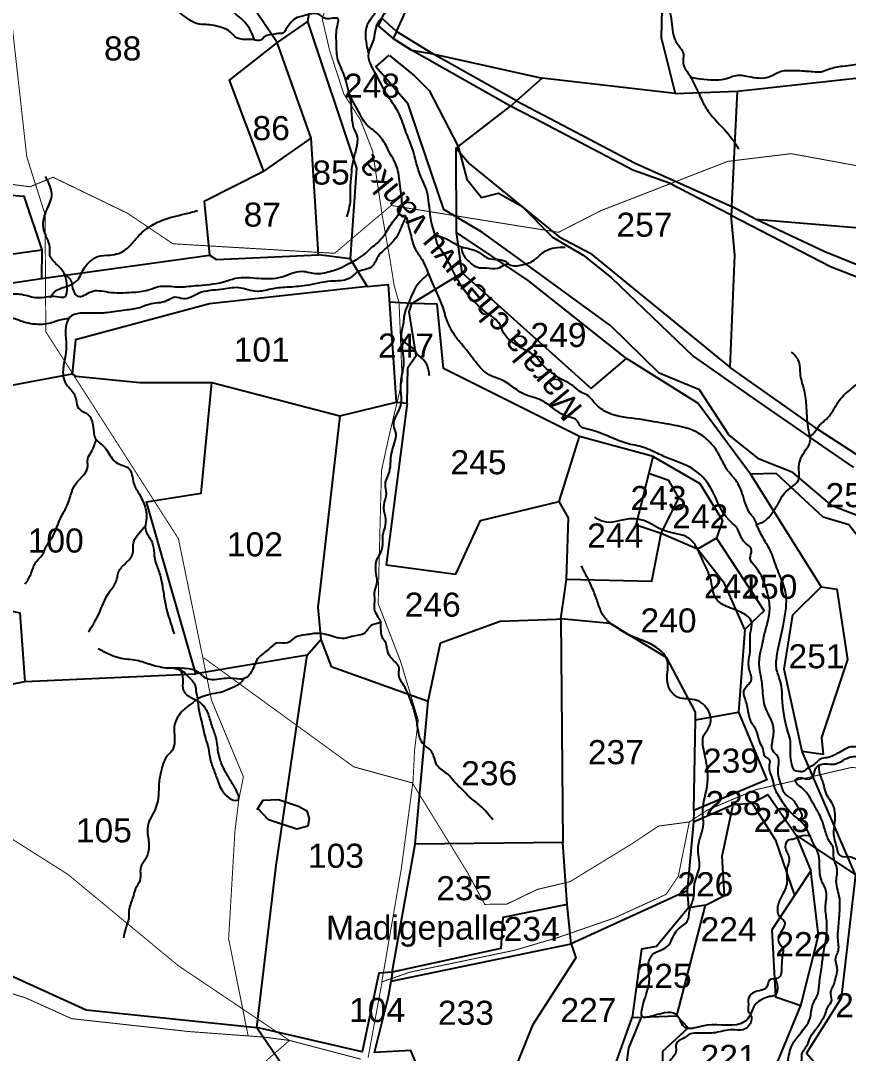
# Model space of a CAD drawing. Header units: feet. Extents: x 812574 to 820018, y 1579761 to 1589140.
# Drawn here: x 815626 to 816486, y 1583752 to 1584825 of the extents above; entities that cross this region are included whole.
import ezdxf
from ezdxf.enums import TextEntityAlignment as Align

# ---------------------------------------------------------------- set-up
doc = ezdxf.new("R2010")
doc.units = ezdxf.units.FT
doc.header["$LTSCALE"] = 15
doc.header["$MEASUREMENT"] = 0
doc.linetypes.add('HIDDEN2', pattern=[0.1875, 0.125, -0.0625])
for name, color, linetype in [('HILL', 17, 'Continuous'), ('PLOT', 7, 'Continuous'), ('PLOT NO', 7, 'Continuous'), ('ROADS', 6, 'Continuous'), ('TANKS-STREAM', 4, 'Continuous')]:
    doc.layers.add(name, color=color, linetype=linetype)
doc.styles.get("Standard").update_dxf_attribs({"font": 'arial.ttf'})
doc.linetypes.add('DOTS', pattern='A,1e-06,-3,["●",Standard,S=3,R=0,X=-1.25,Y=-1.25],-3', length=6.000001)

msp = doc.modelspace()

# ---------------------------------------------------------------- linework, layer by layer
at = {"layer": 'HILL'}
for points in [[(816504.7, 1584307.1), (816485.6, 1584314.5), (816469.5, 1584320.8), (816428.5, 1584355.5), (816393.6, 1584369.3), (816362.2, 1584394.4), (816331.6, 1584441.3), (816289.9, 1584458.5), (816239.6, 1584507.8), (816179.6, 1584551.4), (816139.7, 1584580.3), (816106.2, 1584604.7), (816066.1, 1584628.6), (816040.9, 1584703.1), (816029.1, 1584737.8), (815995.4, 1584776.6), (816009.4, 1584788.7)], [(816009.5, 1584788.6), (816035.7, 1584767.4), (816050.9, 1584752.2), (816080.8, 1584693.8), (816089.8, 1584660), (816105.1, 1584641.1), (816122.7, 1584645.3), (816147, 1584631.8), (816178.8, 1584599.7), (816210.8, 1584581.2), (816239.8, 1584557.9), (816325.2, 1584476.3), (816386.4, 1584433.3), (816459.6, 1584382.6), (816491.7, 1584360.7)]]:
    msp.add_lwpolyline(points, dxfattribs=at)
at = {"layer": 'HILL', "lineweight": -2}
msp.add_lwpolyline([(815872.2, 1584005.5), (815878.3, 1584014.9), (815894.2, 1584015.7), (815915.1, 1584008.8), (815923.9, 1584003.9), (815926.1, 1583995.6), (815924.8, 1583987.9), (815913.2, 1583984.9), (815883.8, 1583994.5), (815872.8, 1584006.4)], dxfattribs=at)
at = {"layer": 'PLOT'}
for points in [[(816212.4, 1584981.4), (816203.3, 1584949.7), (816240.2, 1584929.6), (816268.1, 1584848.6), (816292.4, 1584836.6), (816292, 1584807.3), (816306.3, 1584749.1), (816371.1, 1584751.4), (816604.1, 1584777), (816584.3, 1585009.3)], [(815568.3, 1584988.3), (815561.9, 1584877.4), (815601, 1584820), (815608, 1584644), (815629.8, 1584642.3), (815648.3, 1584586.7), (815648, 1584556.8), (815822.8, 1584581)], [(815937.7, 1584895.4), (815924.6, 1584823.7), (815892.9, 1584801.9), (815787, 1584958.5)], [(816017, 1584813.5), (816050.7, 1584887.9), (816081.3, 1584902.6)], [(815924.6, 1584823.7), (815975.4, 1584671.3), (815968.6, 1584577.2), (815935.9, 1584581.4), (815928.4, 1584702.7)], [(816017, 1584813.5), (816001.5, 1584827.1), (815997.8, 1584819.4), (816013.3, 1584806)], [(816054.8, 1584790.1), (816017, 1584813.5), (816013.3, 1584806), (816032.4, 1584794.1)], [(815892.9, 1584801.9), (815843, 1584763), (815878.6, 1584668), (815928.4, 1584702.7), (815892.9, 1584801.9)], [(816032.4, 1584794.1), (816013.3, 1584806)], [(816135.5, 1584735.9), (816032.4, 1584794.1), (816054.8, 1584790.1)], [(816365.2, 1584631.7), (816364.7, 1584622.5), (816299.5, 1584656.1), (816262.4, 1584669.2), (816160.2, 1584722.9), (816135.5, 1584735.9), (816141.6, 1584741.2), (816054.8, 1584790.1), (816168.2, 1584764.8)], [(816306.3, 1584749.1), (816168.2, 1584764.8), (816141.6, 1584741.2), (816265, 1584676.8), (816365.2, 1584631.7)], [(816390, 1584618.6), (816365.2, 1584631.7), (816371.1, 1584751.4)], [(816032.7, 1584530.9), (816085.2, 1584562.8), (816079.3, 1584604.7), (816078.9, 1584692.3), (816135.5, 1584735.9)], [(816749.1, 1584715), (816738.8, 1584586.7), (816689.1, 1584492.9), (816461.9, 1584584.4), (816390, 1584618.6), (816739, 1584589.5)], [(816078.9, 1584692.3), (816092.9, 1584676), (816186, 1584600.1), (816218.2, 1584583.3), (816363.4, 1584464.3), (816368.3, 1584581), (816364.7, 1584622.5), (816467.9, 1584569.3), (816684.3, 1584485), (816689.1, 1584492.9), (816915.9, 1584381), (817040.6, 1584311.3), (817077.5, 1584314.8), (817203, 1584283.5), (817328.1, 1584305.7), (817364.3, 1584419)], [(815878.6, 1584668), (815817, 1584636.7), (815822.8, 1584581), (815829.8, 1584576.6), (815935.9, 1584581.4)], [(815478.7, 1584651.2), (815478.2, 1584608.3), (815514.1, 1584609.6), (815515.4, 1584602.4), (815577.7, 1584602.1), (815590.7, 1584578.6), (815648.3, 1584586.7)], [(816758.8, 1584078.6), (816707.1, 1584155.2), (816599.9, 1584155.3), (816514.4, 1584265.6), (816486.9, 1584301.1), (816460.3, 1584308.8), (816411.5, 1584354.3), (816384.6, 1584353.6), (816329.8, 1584427.4), (816255.7, 1584473.6), (816153.6, 1584554.8), (816079.3, 1584604.7)], [(815968.6, 1584577.2), (815986.4, 1584548.6), (816008.1, 1584550.6), (816016.5, 1584428.3), (816028.1, 1584427.5), (816028.8, 1584464.5), (816037.3, 1584476.9), (816030.2, 1584522.1), (816032.7, 1584530.9), (816009.2, 1584532.1)], [(816085.2, 1584562.8), (816195.3, 1584464.1), (816219.3, 1584442.5), (816255.7, 1584473.6)], [(815459.8, 1584528.7), (815648, 1584556.8)], [(815986.4, 1584548.6), (815822.8, 1584530.4), (815683.3, 1584493.3), (815679.9, 1584457.9), (815683.8, 1584455.4), (815750.4, 1584448.7), (815825, 1584448.7), (815957.9, 1584414.3), (816016.5, 1584428.3)], [(816028.1, 1584427.5), (816006.3, 1584259.5), (816078.4, 1584249.7), (816104.3, 1584305.6), (816186, 1584325.1), (816207, 1584392.9), (816065.8, 1584463.2), (816059, 1584530.1), (816032.7, 1584530.9)], [(815212.8, 1584445.2), (815226, 1584399.9), (815288.1, 1584430.1), (815340.6, 1584453.2), (815457.7, 1584492.6), (815539.5, 1584431.4), (815679.9, 1584457.9)], [(817029.9, 1584308.2), (816974.6, 1584339.1), (816854.1, 1584406.5), (816684.3, 1584485), (816609.6, 1584353.7), (816569.8, 1584364), (816554.9, 1584335), (816455.4, 1584399.5), (816363.4, 1584464.3)], [(815924.1, 1584165.8), (815808.3, 1584146.2), (815770.4, 1584279), (815757.3, 1584324.9), (815814, 1584333.8), (815825, 1584448.7)], [(815957.9, 1584414.3), (815938, 1584238.8), (815935.3, 1584215.4), (815938.4, 1584182), (815949, 1584154), (816049.9, 1584117.8), (816062.7, 1584178.3), (816124.7, 1584200.8), (816182.9, 1584203.1), (816187.5, 1584203.2), (816191.8, 1584232.2), (816193.6, 1584244.6), (816195.5, 1584308.3), (816186, 1584325.1)], [(816193.6, 1584244.6), (816282.2, 1584242.5), (816292, 1584292.1), (816265.8, 1584300.6), (816283.4, 1584371.8), (816207, 1584392.9)], [(816283.4, 1584371.8), (816332.2, 1584344), (816355.5, 1584305.6), (816349.5, 1584287.1), (816329.6, 1584275.7), (816292, 1584292.1), (816310.2, 1584328.9), (816299.9, 1584347.1), (816278.8, 1584354.4)], [(816384.6, 1584353.6), (816458.2, 1584236.5), (816474.2, 1584234.2), (816485.3, 1584161), (816458.4, 1584080.1), (816460, 1584062.5), (816438.4, 1584065.5), (816419.7, 1584151.2), (816428.5, 1584207.6), (816458.2, 1584236.5)], [(816349.5, 1584287.1), (816399, 1584211.7), (816386, 1584199.7), (816378.7, 1584192.3), (816357.7, 1584240.1), (816329.6, 1584275.7)], [(815064.3, 1584249.4), (815087.5, 1584163.5), (815137.3, 1584172.7), (815180, 1584173.4), (815255.5, 1584154.3), (815293.2, 1584127.5), (815338.3, 1584127.9), (815489.6, 1584109.8), (815630.8, 1584138.4), (815808.3, 1584146.2)], [(815439.8, 1584250.2), (815625.5, 1584209.5), (815630.8, 1584138.4)], [(816327.5, 1584098.3), (816327.7, 1584106.4), (816297.6, 1584163), (816238.8, 1584198.4), (816187.5, 1584203.2), (816189.7, 1583971), (816036.4, 1583969.3), (816049.9, 1584117.8)], [(816378.7, 1584192.3), (816372.1, 1584106.6), (816400, 1584040.4), (816401.8, 1584036.1), (816325.8, 1584004.2), (816327.5, 1584098.3), (816372.1, 1584106.6)], [(816012.4, 1583836.5), (815998.7, 1583835.3), (815981.3, 1583753.6), (815871.9, 1583778.8), (815892, 1583947.1), (815915.8, 1584109.4), (815924.1, 1584165.8), (815938.4, 1584182)], [(816493.8, 1583937.4), (816438.4, 1584065.5)], [(816325.8, 1584004.2), (816325.6, 1583992.6), (816366.7, 1584010.5), (816386.3, 1584011.9), (816402.8, 1584021), (816432.2, 1583978.6), (816493.8, 1583937.4), (816579.4, 1583921.8), (816608.4, 1583901.9), (816624.9, 1583856.1), (816657.1, 1583919.4), (816748.4, 1583917.9)], [(816337.9, 1583905.9), (816357.7, 1583916), (816355.2, 1583956.8), (816366.7, 1584010.5)], [(816386.3, 1584011.9), (816410.8, 1583973.5), (816430.3, 1583916)], [(816325.6, 1583992.6), (816319, 1583920.9), (816320.3, 1583903.1), (816287.1, 1583863), (816271.6, 1583860.4), (816261.7, 1583789.2)], [(816319, 1583920.9), (816198.4, 1583865.9), (816194.1, 1583906.7), (816189.7, 1583971)], [(816432.2, 1583978.6), (816447.2, 1583941.5), (816407, 1583880.3), (816410.5, 1583810.9), (816436.8, 1583801.9), (816455.2, 1583874.3), (816447.2, 1583941.5)], [(816194.1, 1583906.7), (816127.3, 1583893), (816125.4, 1583861.1), (816012.4, 1583836.5), (816036.4, 1583969.3)], [(816493.8, 1583937.4), (816479, 1583809.4), (816442.8, 1583752.1), (816455.7, 1583737.7), (816451.2, 1583696), (816504.3, 1583677.1), (816579.4, 1583921.8)], [(816308.3, 1583790.9), (816337.9, 1583905.9), (816320.3, 1583903.1)], [(816012.4, 1583836.5), (816011.4, 1583826.9), (816198.4, 1583865.9), (816203.1, 1583851.3), (816158.3, 1583781.5), (816126.3, 1583702.3), (816051.1, 1583708.2), (816031.9, 1583755.2), (815994, 1583752.9), (816008.6, 1583811), (816011.4, 1583826.9)], [(815501.2, 1583337.2), (815515.6, 1583473.5), (815529.9, 1583609.2), (815422.1, 1583627.7), (815563.8, 1583744.3), (815588.7, 1583845.3), (815694.5, 1583797.4), (815871.9, 1583778.8)], [(816381, 1583478.8), (816315.6, 1583463.3), (816297.2, 1583471.2), (816352.4, 1583542.1), (816386, 1583593.8), (816316.8, 1583580.5), (816349.4, 1583635.5), (816337.4, 1583650.8), (816343.5, 1583663.6), (816368.4, 1583717.1), (816403.1, 1583719.5), (816436.8, 1583801.9)], [(816226.8, 1583691.2), (816261.7, 1583789.2), (816308.3, 1583790.9), (816320, 1583778.7), (816293.2, 1583754.1), (816293.2, 1583735), (816255, 1583735), (816258.4, 1583757.4), (816271.3, 1583789.5)]]:
    msp.add_lwpolyline(points, dxfattribs=at)
at = {"layer": 'PLOT NO', "color": 30, "lineweight": -2, "true_color": 0xf26722}
msp.add_lwpolyline([(815871.9, 1583778.8), (815898.5, 1583739.8), (815865, 1583658.7), (815837.1, 1583562.5), (815842.3, 1583494.8), (815884.7, 1583493.2), (815897.2, 1583480.3), (815935.7, 1583510.3)], dxfattribs=at)
at = {"layer": 'ROADS', "linetype": 'DOTS', "ltscale": 0.15, "const_width": 1}
for points in [[(816001.9, 1584623.7), (815992.1, 1584689.2), (815979.4, 1584721.7), (815962.3, 1584748.2), (815947.3, 1584794.1), (815939.7, 1584827), (815948, 1584849.9), (815948.5, 1584989.2), (816004.8, 1585077.1), (816034.2, 1585140.8), (816050.6, 1585209), (816088.4, 1585259.8), (816149.4, 1585337.1), (816152.5, 1585402.9), (816165.9, 1585432.4), (816226.2, 1585487.5)], [(815862.8, 1583770.1), (815842.5, 1583871.2), (815849.1, 1583983.2), (815853.3, 1584016.8), (815857.9, 1584039.2), (815824.7, 1584118.9), (815790.4, 1584286.5), (815730.9, 1584379.4), (815652.6, 1584501.5), (815651.8, 1584623.4), (815632.8, 1584683.3), (815608.8, 1584898.9), (815615.4, 1585013.1), (815616.9, 1585040.3), (815623.5, 1585093.8)], [(817671.4, 1584657.4), (817467.4, 1584614.8), (817387.1, 1584606.3), (817227, 1584609.8), (817146.5, 1584610), (817017.4, 1584598.2), (816775.6, 1584621.5), (816681.6, 1584624.5), (816604.7, 1584657.8), (816544.9, 1584657.6), (816506, 1584672), (816426.9, 1584686.5), (816361.1, 1584678.5), (816229.2, 1584627.3), (816185.2, 1584604.8), (816011.4, 1584632.7), (815983, 1584608.8), (815952.7, 1584583), (815784.6, 1584592.9), (815737.3, 1584624.7), (815660.1, 1584662), (815636.2, 1584652.1), (815588.6, 1584658.4)], [(816001.6, 1583826), (816021.9, 1583943.7), (816034.1, 1584034.9), (816035.7, 1584067.3), (816039.5, 1584098.1), (816021.3, 1584158.7), (815997.9, 1584219.1), (815998.5, 1584248.7), (816001.3, 1584357.3), (816009.3, 1584393.8), (816022.8, 1584450.4), (816019.6, 1584531.5), (816014.4, 1584549.9), (816010.4, 1584575.2), (816001.6, 1584625)], [(815905.7, 1583765.5), (815790.1, 1583843.2), (815675.6, 1583937.9), (815618.7, 1583973.9), (815544.3, 1584089.5), (815471.2, 1584209.6), (815434.7, 1584269.6), (815414.4, 1584303), (815359.6, 1584338.3), (815332.4, 1584354), (815262.3, 1584356.9), (815245.8, 1584383.6), (815198.5, 1584384.8)], [(815816.6, 1584162.9), (815972.5, 1584049.6), (816033.3, 1584033), (816090.7, 1583939.8), (816108.6, 1583906.8), (816131.6, 1583907.1), (816163.1, 1583922.3), (816197.2, 1583930.4), (816262.4, 1583970.3), (816289, 1583988.1), (816321.7, 1583992.5)], [(814476.9, 1583989.3), (814559.9, 1583999.7), (814597.6, 1584010.9), (814683, 1584003.1), (814757.9, 1583970.7), (814783.3, 1583952.3), (814958, 1583919.8), (815081.8, 1583902.1), (815148.5, 1583901.6), (815258.1, 1583880), (815434.4, 1583856.2), (815574.1, 1583827.5), (815631.7, 1583809.7), (815679.4, 1583788.1), (815801.2, 1583774.7), (815878.6, 1583769), (815905.7, 1583765.5)]]:
    msp.add_lwpolyline(points, dxfattribs=at)
at = {"layer": 'ROADS', "linetype": 'HIDDEN2', "ltscale": 10, "const_width": 1}
for points in [[(815987.4, 1583747.7), (816001.9, 1583826.3), (816030.8, 1583836.4), (816139, 1583859), (816185.6, 1583872.7), (816242.8, 1583892.5), (816280.6, 1583909.7), (816297, 1583917.2), (816309.7, 1583936), (816321.1, 1583992.5), (816340.4, 1584005), (816389.8, 1584025.8), (816489.1, 1584048.9), (816514, 1584048.1), (816522.6, 1584047.8), (816580.8, 1583968.4), (816607.4, 1583956.9), (816639.6, 1583929), (816665.2, 1583906.9), (816817.3, 1583877.9), (817064.5, 1583694.6)], [(815873.7, 1583737.5), (815905.7, 1583765.5), (815979.9, 1583746)]]:
    msp.add_lwpolyline(points, dxfattribs=at)
at = {"layer": 'TANKS-STREAM'}
for points in [[(815988, 1584790.5), (815986.1, 1584799.7), (815985, 1584811.6), (815989.4, 1584825.5), (815995.6, 1584834.4), (815998.9, 1584850.1), (816004.9, 1584860.2), (816016.7, 1584871.6), (816030.9, 1584895.1), (816052, 1584914.1), (816070.3, 1584929.9), (816083.8, 1584939.6), (816094.4, 1584950.1), (816119.8, 1584965.4), (816133, 1584974.2), (816154.7, 1584987.2), (816165.4, 1584995.9), (816170.4, 1585005.7), (816170.2, 1585020.8), (816171.1, 1585038.7), (816176.3, 1585049.2), (816190.9, 1585069.6), (816206.2, 1585097.5), (816219.2, 1585119.9), (816228.4, 1585142.4), (816236.4, 1585196.8), (816246, 1585231.5), (816251.4, 1585252.2), (816258.6, 1585270.6), (816260.1, 1585291.6), (816266.1, 1585315.5), (816271.9, 1585333.3), (816278.5, 1585342.3), (816284.8, 1585329.4), (816292.3, 1585322.5), (816298.1, 1585316.3), (816302.8, 1585304.7), (816313.9, 1585292.5), (816324.5, 1585288.1), (816343, 1585284.3), (816353.8, 1585278.4), (816364.8, 1585272), (816381.1, 1585268.9), (816393.8, 1585265.9), (816399.6, 1585257.8), (816408.5, 1585244.3), (816411.5, 1585227.8), (816415.4, 1585219.9), (816430.8, 1585206.5), (816435.4, 1585199.8), (816437.5, 1585191.3), (816448.9, 1585177.1), (816464, 1585160.6), (816475.9, 1585136), (816486.8, 1585113.2), (816490.1, 1585097.2), (816493.5, 1585078.3), (816496.2, 1585063.1), (816503.1, 1585050.5), (816502.8, 1585031.2), (816500.9, 1585011.2), (816501.8, 1584999.8), (816506.5, 1584983.5), (816508.5, 1584972.7), (816507.5, 1584956.6), (816506.7, 1584941.7), (816508.9, 1584926.7), (816511.4, 1584915.5), (816519.4, 1584903.5), (816528.5, 1584894.6), (816540.8, 1584892.3), (816554.6, 1584888.9), (816564.6, 1584886.1), (816568.5, 1584882.8), (816571.2, 1584881.2), (816583.5, 1584882.1), (816613.9, 1584874.6), (816639.1, 1584874.4), (816660.3, 1584876.9), (816669.1, 1584875.5), (816696.2, 1584876.6), (816713.2, 1584882.6), (816731.7, 1584883.7), (816754.5, 1584889.1), (816770.3, 1584897.5), (816788.1, 1584896.4), (816792, 1584896.2), (816799.9, 1584895.9), (816814, 1584891.2), (816826.8, 1584893.7), (816842.4, 1584895.9), (816855.8, 1584896.9), (816865.5, 1584896.5), (816875.5, 1584895.7), (816889.1, 1584895.7), (816897.3, 1584898.2), (816909.5, 1584903.4), (816919.5, 1584905.1), (816936.1, 1584905.9), (816950.5, 1584907.2), (816963.8, 1584912), (816974.8, 1584916.1), (816988.4, 1584918.5), (816999.8, 1584920.5), (817014.6, 1584919.4), (817033.2, 1584923.7), (817061, 1584919.7), (817099, 1584918.7)], [(816217.6, 1584990.7), (816215.8, 1584987.9), (816213.6, 1584980.2), (816211.1, 1584975.4), (816206.1, 1584962.3), (816205.3, 1584951), (816215.7, 1584949.9), (816226.1, 1584945.9), (816240, 1584937.5), (816246.6, 1584932.5), (816253.1, 1584921.3), (816257.1, 1584910.7), (816259.2, 1584902.5), (816263, 1584890.8), (816265.7, 1584880), (816268.7, 1584868.1), (816270.8, 1584860.9), (816277.9, 1584854.8), (816293.3, 1584844.7), (816301.2, 1584832.2), (816303, 1584820.9), (816304.6, 1584809.6), (816308.5, 1584800.8), (816314.9, 1584790.3), (816314.6, 1584780.5), (816320.6, 1584769.2), (816324, 1584762.8), (816332.2, 1584746.1), (816338.5, 1584733.9), (816347.8, 1584722), (816366.1, 1584701.2), (816372.3, 1584691.3)], [(816057.7, 1584600.8), (816054.6, 1584609.9), (816050.2, 1584638.3), (816047.9, 1584649.3), (816043.8, 1584658.9), (816036.2, 1584681.8), (816033.3, 1584692.2), (816027.1, 1584708.2), (816019.7, 1584728), (816006.3, 1584749), (815996.1, 1584768), (815988.1, 1584790.9), (815993.4, 1584804.7), (815995.7, 1584817.4), (816007.2, 1584836.4), (816014.1, 1584855.6), (816024.6, 1584872.4), (816036.6, 1584886.4), (816051.7, 1584894.5), (816061.3, 1584900), (816082.9, 1584899.6)], [(815967.6, 1584748.8), (815961.6, 1584770.7), (815956.1, 1584783.9), (815954.5, 1584801.6), (815955.5, 1584819.3), (815956.3, 1584826.5), (815943.2, 1584826.8), (815937.3, 1584830.7), (815919.4, 1584829.4), (815913.7, 1584827.8), (815907.5, 1584823.2), (815902.1, 1584815.4), (815899.5, 1584811.9), (815893.7, 1584811.2), (815887.2, 1584810.1), (815880.5, 1584808.4), (815875.5, 1584804.4), (815868.1, 1584804.9), (815854, 1584805.7), (815849.8, 1584807.5), (815842.5, 1584814.3), (815835.1, 1584817.6), (815825.1, 1584820.1), (815808.2, 1584822), (815796.9, 1584829), (815788.5, 1584834.9), (815776.2, 1584843.4), (815765.4, 1584849.2), (815754.3, 1584856.9), (815741.6, 1584863.7), (815719.2, 1584875.8)], [(815869.3, 1584804.7), (815866.4, 1584812.2), (815861.4, 1584820.4), (815857.1, 1584825.3), (815853.7, 1584828.3), (815847.4, 1584833.9), (815842.4, 1584842.5), (815838.4, 1584850.3), (815834.2, 1584857.9), (815828.5, 1584864.5), (815822.7, 1584873.9), (815816.3, 1584881.3)], [(816322.3, 1584765.9), (816329.6, 1584764.7), (816343, 1584763.2), (816349.1, 1584763.2), (816359.7, 1584764.5), (816368, 1584767.5), (816382.5, 1584766.7), (816393.2, 1584765.1), (816405.6, 1584767), (816414.7, 1584771.6), (816422, 1584772.9), (816436, 1584772.7), (816451.7, 1584771.6), (816458.2, 1584771.6), (816465.8, 1584774.2), (816480.6, 1584777.5), (816491, 1584778.8), (816508.5, 1584781.1), (816526.6, 1584779.6), (816538.6, 1584783.5), (816551.3, 1584786.9), (816586.9, 1584785.1), (816606.2, 1584785), (816621.3, 1584781.8), (816635.9, 1584776.6), (816655.8, 1584772.9), (816677.8, 1584771.1), (816687.7, 1584767.6), (816698.3, 1584763.1), (816711.9, 1584755.6), (816718.8, 1584753.2), (816730.5, 1584750.4), (816741.9, 1584745), (816754.4, 1584737.2), (816765.5, 1584732), (816782.7, 1584725.3), (816798.8, 1584723.6), (816815.5, 1584724.2), (816834.8, 1584727.3), (816848, 1584728.1), (816866.2, 1584722.6), (816875.9, 1584721.7), (816898.9, 1584721.1), (816916.4, 1584719.9), (816931.9, 1584719.6), (816952.9, 1584722.1), (816973.3, 1584725.3), (816980.3, 1584726.3), (816997.3, 1584725.7), (817017.1, 1584726.6), (817034.9, 1584731.7), (817049.6, 1584739.2), (817063.2, 1584748), (817075.1, 1584755.6), (817092.5, 1584761.9), (817111.2, 1584768), (817121, 1584775.3), (817132.2, 1584782.4), (817145.7, 1584786.5), (817164.4, 1584793.4), (817176.5, 1584802), (817196, 1584815.1), (817206, 1584820.3), (817215.7, 1584822.5)], [(815672.1, 1584561.5), (815678.7, 1584554.5), (815680, 1584548.8), (815682.5, 1584541.5), (815686, 1584538.4), (815699.3, 1584543.1), (815717.4, 1584542.8), (815741.9, 1584542.5), (815759, 1584545), (815769.8, 1584548.5), (815789.5, 1584548.2), (815808.2, 1584549.4), (815837.1, 1584553.3), (815849.8, 1584557.1), (815873.5, 1584557.1), (815897.7, 1584558.6), (815918.6, 1584564.3), (815934.3, 1584561.9), (815949.5, 1584564.7), (815957.1, 1584567.2), (815967.3, 1584572.3), (815974.7, 1584576.2), (815983.4, 1584581.9), (815989.2, 1584587.3), (815995.5, 1584592.5), (816004.1, 1584601.7), (816012.7, 1584615.2), (816018.2, 1584622.4), (816021.8, 1584629.9), (816022, 1584642.4), (816020.7, 1584653), (816016.7, 1584674.3), (816008.7, 1584689.6), (816005.1, 1584696.6), (816000.8, 1584703), (815993.8, 1584710.1), (815984.3, 1584718.4), (815980, 1584725.7), (815970.6, 1584743.1), (815967.5, 1584749.1), (815969.1, 1584741.5), (815969.9, 1584732.3), (815970.4, 1584724.5), (815972.4, 1584713), (815975.9, 1584704.1), (815974.9, 1584691.9), (815971.9, 1584679.3), (815970.1, 1584668.7), (815970.1, 1584667.5), (815968.8, 1584653.6), (815968.8, 1584638.4), (815965.1, 1584620.8)], [(815221.6, 1584440.4), (815228.1, 1584441.6), (815232.9, 1584444.2), (815239.6, 1584447.6), (815251.3, 1584453.4), (815265.5, 1584460.4), (815273.6, 1584464.8), (815289.4, 1584467.4), (815299, 1584471.2), (815307, 1584477.7), (815315.8, 1584480), (815325.8, 1584485.3), (815339.1, 1584487.8), (815348.5, 1584491.8), (815363.4, 1584494.5), (815368.1, 1584499.2), (815380.2, 1584504.1), (815388.5, 1584507.7), (815403.7, 1584508.1), (815415.4, 1584512.8), (815425, 1584517.3), (815447.6, 1584520.2), (815459.2, 1584520.4), (815475.6, 1584522.2), (815495.3, 1584525.3), (815507, 1584526.1), (815518.7, 1584524.3), (815530.1, 1584523.6), (815549.1, 1584528.8), (815571.1, 1584534.8), (815583.4, 1584537), (815612.2, 1584540.4), (815627.2, 1584540.4), (815644, 1584537), (815663.6, 1584538.2), (815672.6, 1584538), (815674.6, 1584547.8), (815671.2, 1584562.8), (815664.3, 1584571.1), (815656.9, 1584580.7), (815656.7, 1584589.4), (815650.6, 1584607.2), (815653.1, 1584626.9), (815658.7, 1584642.3), (815652.4, 1584662.7)], [(815656.8, 1584537.1), (815662.5, 1584543.7), (815675.5, 1584549.1), (815685.4, 1584555.2), (815693, 1584568.5), (815698.4, 1584574.5), (815706.3, 1584579.6), (815719.3, 1584581.1), (815736.2, 1584587.2), (815744.7, 1584596.4), (815757.7, 1584608.7), (815772.6, 1584617), (815797.1, 1584623.9), (815810.4, 1584627.4)], [(816067.3, 1584519.3), (816064.5, 1584529), (816061.5, 1584535.9), (816050.6, 1584561.3), (816043.8, 1584576.1), (816036.9, 1584586.8), (816032, 1584602.2), (816028.5, 1584616.6), (816027.6, 1584619.9), (816023.5, 1584614.2), (816017.2, 1584600.1), (816003.4, 1584586), (815997.8, 1584579.8), (815990.8, 1584568.8), (815977.8, 1584564.3), (815967.7, 1584557), (815948.5, 1584553.9), (815922.7, 1584549.5), (815903.3, 1584547.7), (815894.3, 1584547), (815878.4, 1584544.1), (815872.1, 1584543.4), (815852.6, 1584547.2), (815834.5, 1584545.5), (815811.7, 1584541.5), (815795.5, 1584535.7), (815786.7, 1584537.3), (815778.1, 1584533.6), (815759.9, 1584530), (815750.1, 1584526.5), (815735.5, 1584523.9), (815715.6, 1584521.3), (815701, 1584520.7), (815677.6, 1584516.6), (815673.3, 1584506.1), (815673.8, 1584489.5), (815673.1, 1584476.8), (815670.6, 1584463.5), (815673.2, 1584448.2), (815681.9, 1584436.9), (815684, 1584430.5), (815686.6, 1584422.2), (815696.2, 1584415.6), (815701.8, 1584402.9), (815703.9, 1584391), (815712.3, 1584383), (815716.1, 1584378.4), (815725.7, 1584365.7), (815739.1, 1584359.3), (815743.8, 1584344.5), (815749.4, 1584333.3), (815755.7, 1584319.5), (815757, 1584305.8), (815756, 1584296.4), (815761.9, 1584285.2), (815766.3, 1584263.1), (815770.3, 1584252), (815773.4, 1584239), (815774.5, 1584232.7), (815776.9, 1584218.5), (815786, 1584187.7)], [(816391.1, 1584301.4), (816388.8, 1584306.9), (816384.7, 1584312.1), (816378.6, 1584325.7), (816370.4, 1584345.7), (816360.9, 1584357.5), (816351.1, 1584375.4), (816342.8, 1584386.5), (816330.1, 1584396.6), (816309, 1584403.7), (816284.6, 1584408), (816269.5, 1584410.6), (816236.9, 1584417.2), (816223, 1584427.3), (816218.7, 1584432.3), (816216.2, 1584434.9), (816209.7, 1584438.2), (816197.2, 1584447.6), (816188.6, 1584451.9), (816177.4, 1584459.8), (816171.3, 1584464.4), (816160.1, 1584476.9), (816147.4, 1584484.2), (816137.3, 1584490.6), (816128.2, 1584500.3), (816124.1, 1584509.5), (816111.6, 1584520.4), (816099.2, 1584531.1), (816088.6, 1584542.9), (816076.1, 1584563.6), (816067.1, 1584580.9), (816058.4, 1584595.6), (816057.7, 1584600.5), (816068.7, 1584597.9), (816077.4, 1584593.2), (816084.4, 1584589.7), (816092.7, 1584587.8), (816102.7, 1584583.9), (816112.8, 1584577.7), (816129.7, 1584574.8), (816134.1, 1584571.5), (816147.6, 1584571), (816160, 1584576), (816171.8, 1584585.6), (816192.3, 1584589.5)], [(816133.4, 1584571.9), (816129.3, 1584570.7), (816122.2, 1584567.3), (816110.2, 1584567.5), (816101.1, 1584568.2), (816094.2, 1584572.8), (816086.4, 1584581.8), (816084.6, 1584589.6)], [(816050.5, 1584562.1), (816043.6, 1584555.9), (816039.3, 1584551.3), (816029.3, 1584531.1), (816025.5, 1584521.5), (816023.6, 1584507.7), (816021.7, 1584495.8), (816022.9, 1584490), (816022.8, 1584484.1), (816024.2, 1584473.5), (816023, 1584459.8), (816021, 1584442.9), (816021, 1584424.8), (816013.7, 1584404.1), (816016.1, 1584395.8), (816014.4, 1584386), (816010.6, 1584368.4), (816010.2, 1584361.4), (816007.3, 1584350.6), (816005, 1584343.4), (816006.2, 1584333.5), (816003.6, 1584321.7), (816005, 1584309.6), (816004.8, 1584298.3), (816002.5, 1584290.3), (816002.5, 1584281.4), (815998.3, 1584268.6), (815996.6, 1584265.5), (815995.5, 1584250.5), (815996.2, 1584239.2), (815993.7, 1584230.3), (815994.1, 1584224.2), (815994.8, 1584210.3), (816000, 1584199.6), (815992, 1584197.2), (815984.1, 1584188.9), (815970.5, 1584184.9), (815963, 1584183), (815952.8, 1584184.4), (815936.3, 1584188.3), (815922.4, 1584186.7), (815911, 1584183.8), (815903.8, 1584178.4), (815892.4, 1584178), (815883.9, 1584171.5), (815873.8, 1584163.2), (815866.3, 1584148.8), (815858.8, 1584141.3), (815848.3, 1584141.3), (815837.8, 1584141.3), (815819, 1584141.6), (815811.9, 1584147.4), (815779.4, 1584152.1), (815762, 1584155.6), (815746.8, 1584160), (815728.6, 1584162.7), (815718.7, 1584166.4), (815707, 1584172.2)], [(816435.1, 1583995), (816437.7, 1583997.2), (816433.9, 1584007.9), (816427.1, 1584016.8), (816419.6, 1584022.5), (816417.1, 1584029.3), (816413.3, 1584044), (816412.9, 1584060.4), (816407.8, 1584066.5), (816408, 1584078.6), (816408.2, 1584092.5), (816399.6, 1584112.9), (816396.9, 1584134.8), (816394.3, 1584149.9), (816394.3, 1584164.6), (816396.7, 1584175.5), (816398.6, 1584184.8), (816401.9, 1584197.8), (816404.6, 1584213), (816402.3, 1584230.4), (816389.5, 1584257.7), (816384.3, 1584266.6), (816385.7, 1584274.6), (816377.3, 1584284.1), (816371, 1584297), (816362.8, 1584305.4), (816340.6, 1584343.7), (816324.1, 1584359.4), (816296.5, 1584371.3), (816282.3, 1584377.8), (816273.8, 1584381.3), (816255.5, 1584385.7), (816238.8, 1584392.2), (816224.4, 1584397.9), (816214.4, 1584400.7), (816207.6, 1584403.8), (816204.9, 1584408.6), (816193.7, 1584413.8), (816178.3, 1584423.2), (816164.6, 1584431.6), (816150.4, 1584436.2), (816128.7, 1584450.2), (816111.1, 1584458), (816097.3, 1584472.5), (816084.7, 1584488.5), (816077, 1584498.2), (816067.2, 1584519.6)], [(815676.9, 1584515.3), (815663.9, 1584512.7), (815657.7, 1584510.5), (815649.2, 1584509.2), (815629.8, 1584511.6), (815617.3, 1584515.6), (815606.4, 1584515.9), (815593.3, 1584514), (815577.1, 1584510), (815566.7, 1584503.9), (815553.4, 1584500.4), (815541.9, 1584493), (815533.7, 1584493.5), (815524.4, 1584491.4), (815513.2, 1584491.1), (815489.3, 1584495), (815467.5, 1584500.3), (815456.7, 1584498.8), (815438.2, 1584499.4), (815427.4, 1584498.6), (815416.5, 1584494.5), (815406.1, 1584489.9), (815397.7, 1584485.1), (815384.4, 1584482.2), (815379.3, 1584480.4), (815361.4, 1584474.4), (815350.8, 1584469.4), (815339.1, 1584463.9), (815313.7, 1584451.8), (815298.2, 1584443.9), (815285.6, 1584438.9), (815282.1, 1584435.9), (815273, 1584433.1), (815262.7, 1584427.2), (815250.4, 1584422.8), (815229.4, 1584406.4), (815213.1, 1584402.2), (815203.2, 1584395.7), (815194.7, 1584389.9), (815189.1, 1584386.5), (815171.7, 1584372.6), (815163.7, 1584368.5), (815155.2, 1584363.3), (815137.8, 1584356.8), (815127.3, 1584347.2), (815111.1, 1584341.5), (815098.9, 1584335), (815089.1, 1584326.6), (815073.5, 1584322), (815056.5, 1584312), (815046.3, 1584301.7), (815042.6, 1584293.9), (815032.5, 1584281.6), (815018.7, 1584274.9), (815006.8, 1584270.8), (814996.1, 1584264), (814984.4, 1584262.4), (814971.9, 1584260.5), (814960.8, 1584258.9), (814951.7, 1584253.9), (814933.9, 1584248.2), (814930.2, 1584246.5), (814917.7, 1584245.5), (814904.1, 1584239.3), (814894.6, 1584234), (814885.5, 1584235.1), (814865.6, 1584233.8), (814861.4, 1584230.6), (814854.3, 1584227.2), (814847.3, 1584225.1), (814831, 1584223.6), (814814, 1584219.6), (814809.5, 1584217.8), (814795.1, 1584213.4), (814788.3, 1584210.7), (814793.8, 1584204.2), (814791.7, 1584195), (814789.9, 1584189.3), (814789.9, 1584177.8), (814782.8, 1584166.8), (814781, 1584154.8), (814781, 1584145.1), (814778, 1584134.2), (814777.9, 1584121.8), (814774.4, 1584113.7), (814773.6, 1584109.4), (814781.9, 1584109.3), (814803.8, 1584111.8), (814813.2, 1584114.2), (814828.1, 1584121.6), (814842.2, 1584125.6), (814850.5, 1584127.6), (814861.4, 1584130.2), (814868.9, 1584133.1), (814880.1, 1584138.3), (814894.5, 1584143.1), (814905.9, 1584146.7), (814916.8, 1584151.4), (814926.2, 1584157.2), (814934.5, 1584165.7), (814947.1, 1584167.9), (814959.7, 1584174.7), (814978.3, 1584184.3), (814991.1, 1584191.7), (814998, 1584199.6), (815010.8, 1584205.6), (815015.8, 1584209.8), (815026.1, 1584218.3), (815034.1, 1584222.8), (815040, 1584227.6), (815042.4, 1584239.5), (815039, 1584251.9), (815037.6, 1584261.8), (815036.5, 1584265.1)], [(816021.3, 1584495.8), (816028.8, 1584488.1), (816034.7, 1584483.5), (816038.9, 1584477.6), (816045.3, 1584472), (816049.9, 1584462.4), (816050.7, 1584456)], [(816390.9, 1584301.4), (816400.2, 1584305.6), (816405.9, 1584311.5), (816412.2, 1584320.8), (816422, 1584336), (816434.4, 1584347.4), (816435, 1584361.3), (816441.6, 1584378.1), (816446.8, 1584387.8), (816446.1, 1584394.7), (816444.6, 1584402.3), (816442.8, 1584425.6), (816440.1, 1584442.5), (816436.5, 1584458), (816435.5, 1584469.1), (816427.3, 1584480.5)], [(816446.4, 1584393.1), (816449.4, 1584395.3), (816455.2, 1584403.1), (816461.7, 1584409.2), (816468.2, 1584416.2), (816474.2, 1584426), (816479.8, 1584433.7), (816492.7, 1584444.9), (816505.1, 1584457), (816518.8, 1584470.5)], [(815631.1, 1584239.2), (815637.5, 1584250.9), (815641.5, 1584261), (815649.2, 1584270.2), (815653.4, 1584279.3), (815658.4, 1584286.9), (815669.3, 1584310.7), (815675.5, 1584322.7), (815680.1, 1584336.8), (815685.3, 1584345.7), (815692.8, 1584354), (815696.1, 1584362.2), (815696.1, 1584369.3), (815699.8, 1584376.4), (815703.1, 1584384.1), (815705.3, 1584389.7)], [(816279.5, 1584303.1), (816271.9, 1584306), (816262.1, 1584307.3), (816247.9, 1584305), (816235.4, 1584303.7), (816222.7, 1584308.6)], [(816435.1, 1583995), (816425, 1584003.7), (816415.4, 1584017.1), (816411.4, 1584023.8), (816409.5, 1584028.7), (816407.2, 1584038.6), (816404.3, 1584049.2), (816404.4, 1584057), (816399.7, 1584060.6), (816397.9, 1584068), (816394.2, 1584075.5), (816390.8, 1584087.1), (816385.8, 1584095.2), (816382.4, 1584107.1), (816379.9, 1584117.9), (816377.9, 1584128.5), (816380.2, 1584132.9), (816385.4, 1584139.1), (816383.4, 1584150.7), (816382.7, 1584157.6), (816384.2, 1584169.7), (816384.7, 1584189.3), (816386, 1584199.7), (816374.5, 1584210.2), (816361.7, 1584215.5), (816348.9, 1584224.1), (816343.7, 1584242.7), (816336.5, 1584261), (816329.6, 1584275.7), (816321.8, 1584286.3), (816310.9, 1584291.1), (816299.1, 1584293.6), (816279.5, 1584303.1)], [(815697.1, 1584189.9), (815707.2, 1584207.5), (815718.7, 1584231.3), (815721.9, 1584235.5), (815726.9, 1584246.5), (815728.2, 1584252), (815735.8, 1584261.4), (815742.6, 1584270.2), (815743.9, 1584283.4), (815749.1, 1584292), (815756.2, 1584300.1)], [(816430, 1584045.8), (816429.1, 1584047.9), (816426.1, 1584064.6), (816426.1, 1584076.1), (816423.8, 1584085.4), (816417.6, 1584121.8), (816416.3, 1584136.6), (816411.8, 1584150.8), (816412.1, 1584164.6), (816421.6, 1584214.5), (816421.6, 1584228.4), (816418.9, 1584238.8), (816412.1, 1584255.9), (816406.3, 1584272.1), (816397.7, 1584287.4), (816390.9, 1584301.4)], [(816410.5, 1583830.1), (816412.5, 1583817.5), (816410.3, 1583812.4), (816404.4, 1583811), (816396.6, 1583808.1), (816390.1, 1583803.4), (816384, 1583791.1), (816379.1, 1583785.5), (816339.5, 1583781.4), (816326.7, 1583778.4), (816316.6, 1583778.9), (816309.4, 1583790.5), (816283.8, 1583791.2), (816272.4, 1583790.2), (816272.8, 1583801.9), (816279, 1583823.2), (816279.6, 1583830), (816278.4, 1583842.3), (816283, 1583854.6), (816298.5, 1583863.3), (816307.1, 1583878.4), (816310.8, 1583882.2), (816319, 1583889.3), (816321.6, 1583901.5), (816325.6, 1583913.4), (816326.6, 1583928.5), (816331.7, 1583945.9), (816330.2, 1583965.6), (816333.1, 1583978.3), (816335.7, 1583990.3), (816335.1, 1584002.6), (816340.1, 1584032.9), (816336.5, 1584065.5), (816336.3, 1584082.7), (816341.5, 1584090.9), (816342.9, 1584103.4), (816338.3, 1584111.7), (816331.2, 1584117.7), (816322, 1584119.9), (816308.9, 1584122.1), (816301.7, 1584128.6), (816298, 1584140.6), (816298.4, 1584159.6), (816281.3, 1584177), (816264.5, 1584184), (816252.2, 1584190.1), (816245.3, 1584194.8), (816234.6, 1584202.9), (816228.4, 1584213.7), (816223.7, 1584226.8), (816218.1, 1584240.3), (816209, 1584258.3)], [(816117, 1583994.6), (816103.6, 1584009.5), (816093.7, 1584017.5), (816084.9, 1584026.3), (816077.3, 1584033.9), (816068.9, 1584043.1), (816058.9, 1584051.5), (816055.5, 1584061), (816052.8, 1584066), (816044, 1584074.4), (816039.4, 1584087.7), (816036.8, 1584102.5), (816032.6, 1584116.2), (816024.5, 1584134.2), (816019.2, 1584146.8), (816019.6, 1584152.9), (816015.8, 1584158.2), (816010.8, 1584163.5), (816007, 1584173.1), (816005.8, 1584178.4), (816002.8, 1584183), (816000.9, 1584191), (816000.5, 1584200.2)], [(815785.7, 1584152), (815793.5, 1584149.9), (815802.3, 1584141.7), (815806.7, 1584136.6), (815808.6, 1584128.8), (815810.1, 1584119.9), (815811.8, 1584107.4), (815814, 1584098.1), (815818.5, 1584079.4), (815821.6, 1584068.6), (815823.3, 1584057.8), (815827.4, 1584045.6), (815832, 1584033.1), (815835.3, 1584025.8), (815842.5, 1584017.7), (815849.7, 1584014.8), (815852.6, 1584015.5), (815851.8, 1584022.2), (815845.4, 1584033.8), (815836, 1584050.8), (815832.2, 1584062.5), (815829.3, 1584080.6), (815825, 1584093), (815820.8, 1584106.1), (815813.2, 1584116.1), (815803.7, 1584121.2), (815796, 1584128.3), (815795.2, 1584140), (815791.8, 1584150.2), (815786.7, 1584152)], [(815858.3, 1584141.2), (815855.1, 1584137.1), (815846.1, 1584131.6), (815836.6, 1584127.7), (815825.3, 1584125.4), (815807.2, 1584117.8), (815805.5, 1584116.4), (815796.5, 1584109.5), (815791, 1584103.4), (815786.4, 1584093.7), (815785.8, 1584088.8), (815786.4, 1584075.9), (815783.9, 1584066.7), (815778, 1584060.1), (815772.8, 1584046.7), (815771.3, 1584040.9), (815769.9, 1584026.1), (815768.8, 1584014.1), (815766.1, 1584005.5), (815762.1, 1583997.3), (815759.1, 1583991), (815758.4, 1583979.6), (815759.7, 1583965.8), (815756, 1583953.9), (815751.2, 1583945.5), (815750.8, 1583939.6), (815750.3, 1583931.7), (815745.9, 1583923.2), (815742.8, 1583913.3), (815738.9, 1583900), (815738.9, 1583894.4), (815735.2, 1583880.7), (815733.2, 1583871.9)], [(816429.5, 1583723.6), (816429.9, 1583724.6), (816430.4, 1583728.6), (816433.2, 1583734.9), (816435.2, 1583739), (816437.9, 1583745.7), (816438.1, 1583751.8), (816440.9, 1583756.5), (816444.1, 1583761.7), (816447.3, 1583769.5), (816452.7, 1583777.3), (816458.3, 1583785.5), (816462.7, 1583793.6), (816465, 1583800.2), (816469, 1583807.2), (816468, 1583815.8), (816470.3, 1583821), (816472.3, 1583827.2), (816474.5, 1583842.7), (816473.5, 1583845.7), (816473.8, 1583852.9), (816476, 1583858.8), (816476, 1583865.9), (816475.5, 1583874.2), (816476.2, 1583884.6), (816476.9, 1583893.1), (816477.3, 1583900.4), (816477.3, 1583912.8), (816473.8, 1583930.9), (816474.5, 1583945.1), (816471.1, 1583954.7), (816470.4, 1583966.1), (816466.8, 1583972.1), (816461.9, 1583984.9), (816456, 1584000.6), (816449.9, 1584011.5), (816439.1, 1584026.8), (816431.8, 1584036.4), (816434.6, 1584038.3), (816444.4, 1584036.8), (816449.9, 1584040.6), (816452.6, 1584048.3), (816457.3, 1584052.1), (816472, 1584052.5), (816479.4, 1584055.5), (816487.5, 1584059.6), (816504, 1584061.3), (816514.9, 1584065.5), (816527.8, 1584067.2), (816543.8, 1584063.6), (816550.6, 1584064.6), (816561.8, 1584067.2), (816573.1, 1584066.8), (816581.8, 1584065.3), (816590, 1584065.4), (816607.1, 1584070.3), (816623.5, 1584073.3), (816636.5, 1584072.4), (816646.4, 1584071.8), (816656, 1584074.6), (816667.7, 1584076.5), (816672.6, 1584076), (816689.6, 1584074.1), (816700.6, 1584077.5), (816706.6, 1584080.5), (816722.2, 1584080.2), (816728.5, 1584079.8), (816735.5, 1584083.4), (816741.1, 1584086.3), (816747.3, 1584084.3), (816756.2, 1584090.3), (816767.8, 1584094.5), (816776.5, 1584098.8), (816787.2, 1584100.2), (816795.1, 1584101.5), (816803.1, 1584104.3), (816813.8, 1584102), (816824.8, 1584102.6), (816833.9, 1584103.6), (816843.2, 1584101), (816851, 1584097.9), (816860, 1584096.8), (816869, 1584094.6), (816880.8, 1584090.6), (816885.5, 1584090.4), (816896.3, 1584091.8), (816913.6, 1584088.4)], [(816791.2, 1584100.8), (816782.9, 1584102.1), (816772.1, 1584102.1), (816768, 1584102), (816760.6, 1584099.7), (816748.7, 1584095.9), (816739.9, 1584091.4), (816729.9, 1584087.8), (816710.5, 1584087.6), (816704.4, 1584087), (816695.6, 1584085.7), (816691.5, 1584082.2), (816682, 1584080.7), (816670.2, 1584083.2), (816662.7, 1584084.8), (816653.1, 1584082.2), (816637.4, 1584078.6), (816626.4, 1584079.9), (816612.8, 1584079.3), (816602.3, 1584077.4), (816592.4, 1584073.4), (816585.5, 1584072), (816575.1, 1584072.7), (816570.1, 1584074.7), (816561.6, 1584074.3), (816554, 1584072.8), (816548.5, 1584071.3), (816537.4, 1584071.2), (816526, 1584075.7), (816514, 1584072.9), (816506.8, 1584069.7), (816496.2, 1584070), (816487.2, 1584070), (816481.6, 1584067.2), (816474.5, 1584063.4), (816465.3, 1584059.4), (816458.8, 1584058.3), (816448.9, 1584050.8), (816443, 1584047.5), (816440.3, 1584045), (816435.9, 1584044.7), (816429.9, 1584045.8)], [(816455.7, 1584052), (816455.9, 1584044.6), (816460.3, 1584032), (816462.5, 1584023.2), (816470.7, 1584008.8), (816471.6, 1584005.1), (816472.4, 1583996.3), (816470.9, 1583979.3), (816474.4, 1583964.8), (816475.5, 1583960.8), (816478.8, 1583956.9), (816486.9, 1583956.4), (816494.2, 1583954), (816504, 1583949.8), (816515.5, 1583946.7), (816529.5, 1583944.3), (816542.5, 1583941.5), (816561.7, 1583939.8), (816576.4, 1583937.8), (816586.5, 1583932.7), (816599.9, 1583927.2), (816603, 1583919), (816613.5, 1583910.6), (816617.7, 1583899.8), (816620.7, 1583893.9), (816625.3, 1583879.6), (816625.6, 1583873.6)], [(815817.2, 1583152.9), (815819.4, 1583155.5), (815823.5, 1583159.5), (815826.4, 1583164.2), (815830.6, 1583172.9), (815834.7, 1583179), (815837, 1583188.8), (815841, 1583202.4), (815847.8, 1583213), (815851.1, 1583221.9), (815851.6, 1583231.3), (815858.5, 1583248.4), (815866.7, 1583276.6), (815868.9, 1583292.9), (815874.4, 1583304.7), (815882, 1583314), (815886.3, 1583326.7), (815893.1, 1583341.9), (815900.3, 1583345.3), (815907, 1583357.3), (815919.8, 1583383.4), (815929.4, 1583388), (815939.5, 1583393.2), (815951.9, 1583400), (815958.4, 1583404.5), (815968.1, 1583408.6), (815979.7, 1583413.5), (815986.7, 1583417), (815992.9, 1583421.3), (816002.7, 1583425.7), (816009, 1583433.6), (816017.6, 1583438.4), (816027.4, 1583439.1), (816046.7, 1583445.3), (816066.6, 1583444.9), (816079.1, 1583445.6), (816086.9, 1583447.2), (816093.8, 1583456), (816095.9, 1583464.8), (816103.3, 1583466.4), (816111.9, 1583465.5), (816126.7, 1583467.4), (816144.6, 1583463.4), (816152, 1583464.5), (816165.2, 1583466.6), (816180, 1583464.8), (816193.6, 1583465.5), (816215.1, 1583467.9), (816231.5, 1583468.1), (816247.2, 1583469.8), (816260.9, 1583482.8), (816270.9, 1583491), (816281.8, 1583502.3), (816287.8, 1583516.2), (816293.6, 1583523.9), (816310.8, 1583540.2), (816316.5, 1583548.1), (816320.2, 1583558), (816330.4, 1583572.9), (816345.4, 1583596.4), (816356.4, 1583608.2), (816358.2, 1583619.5), (816366.8, 1583634.5), (816380.5, 1583653), (816392.5, 1583683.5), (816403.5, 1583702), (816409.5, 1583713), (816422.7, 1583741.1), (816426.9, 1583758.4), (816441.5, 1583779.3), (816446.5, 1583788.7), (816449.1, 1583802.1), (816454.8, 1583814.3), (816456.2, 1583825), (816458.6, 1583842), (816460.4, 1583855.9), (816463.6, 1583873.7), (816463.8, 1583889.2), (816462.6, 1583905.9), (816463.4, 1583919.9), (816458.3, 1583932), (816455.3, 1583958.5), (816447.9, 1583974.7), (816442.5, 1583986.4), (816435.1, 1583995)], [(816447.8, 1583977.7), (816436, 1583977.4), (816429.8, 1583974.6), (816423.5, 1583973.2), (816420.8, 1583966.6), (816424.9, 1583954.5), (816422.5, 1583943.4), (816422.5, 1583929.5), (816417.6, 1583916.3), (816413.1, 1583905.3), (816415.2, 1583893.6), (816419.7, 1583889.5), (816415.6, 1583876.6), (816413.6, 1583868.3), (816418.3, 1583861), (816418, 1583854.4), (816417, 1583842.5), (816413.4, 1583830.3), (816404.4, 1583828.1), (816401.7, 1583821.1), (816398.3, 1583818.4), (816388.7, 1583815.7), (816382.9, 1583810.1), (816382.4, 1583800.3), (816382.4, 1583795.5), (816384.2, 1583793.2), (816385.5, 1583785.8), (816376.9, 1583776.6), (816365.6, 1583776.6), (816348.2, 1583773.5), (816331.2, 1583773.1), (816322.2, 1583772.2), (816314.6, 1583767.4), (816307.8, 1583762.7), (816307.1, 1583753.6), (816301, 1583743.8), (816300.4, 1583736.5), (816302.9, 1583732.6), (816314.9, 1583734.8), (816327.4, 1583733.1), (816331.7, 1583733.4), (816337.8, 1583730.3), (816345.2, 1583731.1), (816364.7, 1583733.9), (816376.9, 1583737.7)]]:
    msp.add_spline(points, degree=3, dxfattribs=at)

# ---------------------------------------------------------------- texts
at = {"layer": 'PLOT NO', "lineweight": -2}
for s, p in [('88', (815732.4, 1584795.8)), ('248', (815991.4, 1584757.1)), ('86', (815886.7, 1584713)), ('85', (815948.9, 1584666.9)), ('87', (815877.5, 1584623.2)), ('257', (816274.5, 1584612.7)), ('249', (816185.2, 1584498.2)), ('101', (815876.9, 1584483)), ('247', (816026.8, 1584487.2)), ('245', (816102.1, 1584366)), ('243', (816289.1, 1584328.8)), ('253', (816491.8, 1584331.8)), ('242', (816332.4, 1584309.8)), ('244', (816244.1, 1584289.9)), ('100', (815662.9, 1584284.7)), ('102', (815869.8, 1584280.7)), ('241', (816365.3, 1584237.2)), ('250', (816404.2, 1584236.7)), ('246', (816054.5, 1584218.1)), ('240', (816299.5, 1584201.7)), ('251', (816453.3, 1584164.5)), ('237', (816244.8, 1584064.9)), ('239', (816364.4, 1584056.1)), ('236', (816113.2, 1584043)), ('238', (816367, 1584012)), ('223', (816417.1, 1583994.4)), ('105', (815712.9, 1583983.7)), ('103', (815954, 1583957.3)), ('226', (816337.7, 1583927.7)), ('235', (816087.3, 1583923.6)), ('234', (816157.4, 1583881.3)), ('224', (816361.9, 1583881)), ('222', (816439.6, 1583865.5)), ('225', (816294.4, 1583832.6)), ('104', (815996.8, 1583797.1)), ('227', (816216.3, 1583797)), ('215', (816501.8, 1583802)), ('233', (816089, 1583794.2)), ('221', (816361.9, 1583748.4))]:
    msp.add_text(s, height=25, dxfattribs=at).set_placement(p, align=Align.MIDDLE_CENTER)
msp.add_text('Marala cheruvu vanka', height=25, rotation=129.7154, dxfattribs=at).set_placement((816211.5, 1584422.2))
msp.add_text('Madigepalle', height=25, dxfattribs=at).set_placement((815943.7, 1583870.2))

doc.saveas('drawing.dxf')
